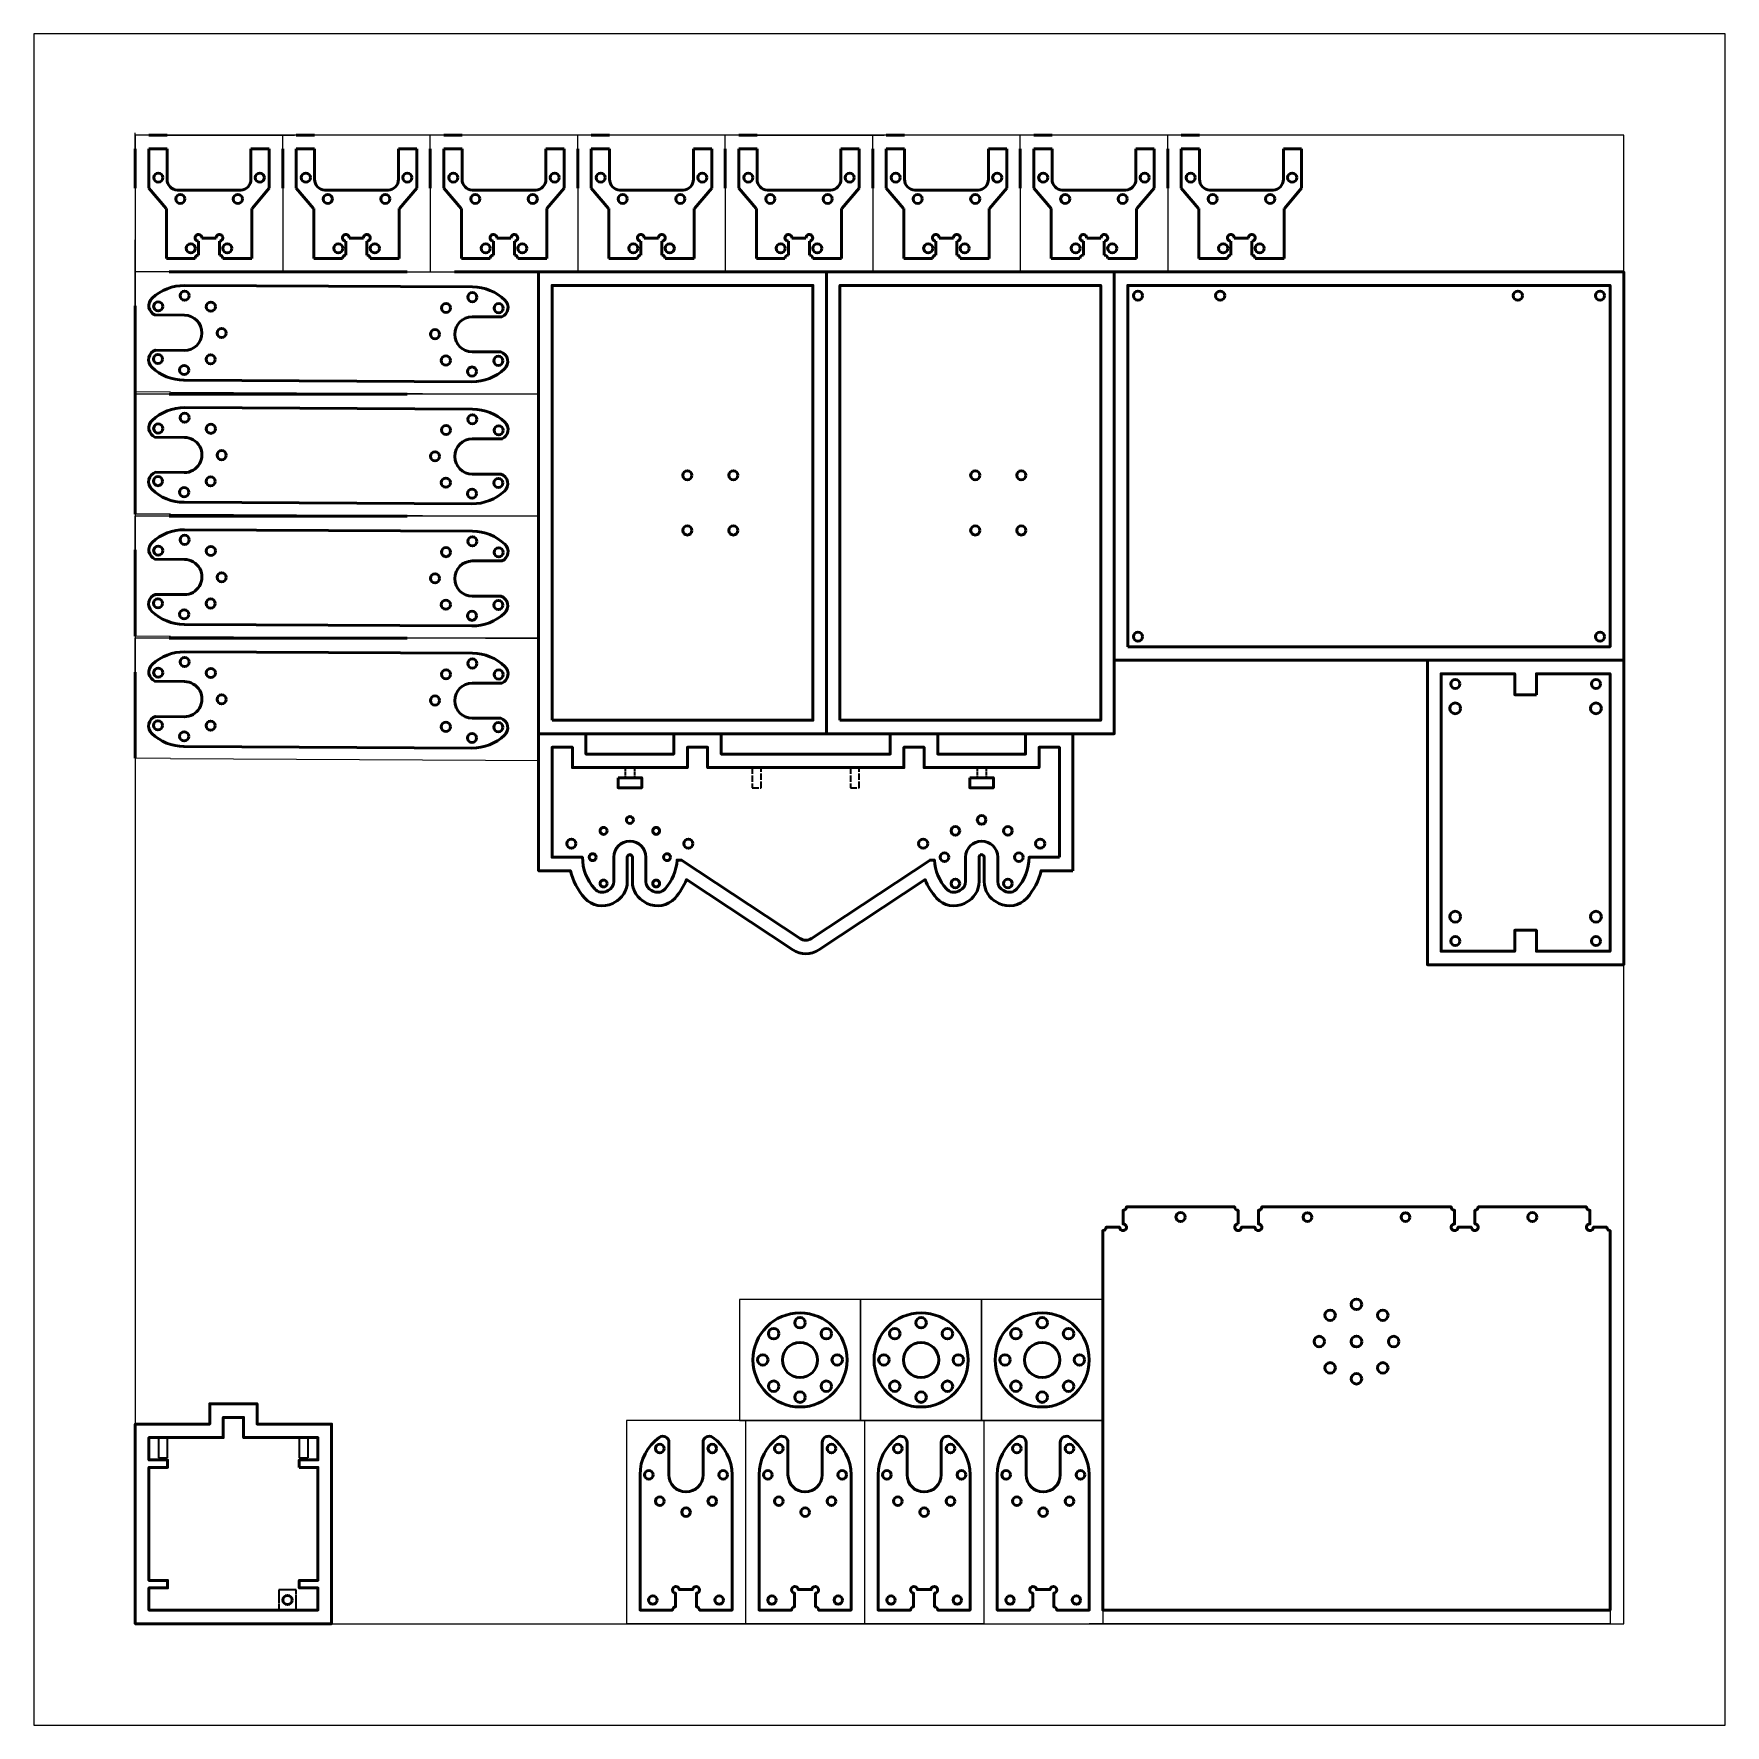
# Model space of a CAD drawing. Header units: millimetres. Extents: x 0 to 500, y 0 to 500.
import ezdxf

# ---------------------------------------------------------------- set-up
doc = ezdxf.new("R2010")
doc.units = ezdxf.units.MM
doc.linetypes.add('DASHED', pattern=[0.2068, 0.1655, -0.0413])
doc.layers.add('외형선(ISO)', color=7, linetype='Continuous', lineweight=50)
doc.layers.add('은선 (ISO)', color=7, linetype='DASHED', lineweight=35)

msp = doc.modelspace()

# ---------------------------------------------------------------- linework, layer by layer
for p, q in [((30, 466), (30, 470.71)), ((34, 470), (30, 470)), ((30, 466), (30, 470)), ((121.2, 470), (115.98, 470)), ((117.2, 466), (117.2, 470)), ((117.2, 466), (117.2, 470)), ((117.2, 466), (117.2, 470)), ((164.8, 470), (159.58, 470)), ((160.8, 466), (160.8, 470)), ((160.8, 466), (160.8, 470)), ((160.8, 466), (160.8, 470)), ((208.4, 470), (204.4, 470)), ((204.4, 466), (204.4, 470)), ((204.4, 466), (204.4, 470)), ((295.6, 470), (290.38, 470)), ((291.6, 466), (291.6, 470)), ((291.6, 466), (291.6, 470)), ((291.6, 466), (291.6, 470)), ((339.2, 470), (333.98, 470)), ((335.2, 466), (335.2, 470)), ((335.2, 466), (335.2, 470)), ((335.2, 466), (335.2, 470)), ((39.4, 470), (77.02, 470)), ((77.6, 470), (72.38, 470)), ((73.6, 466), (73.6, 470)), ((73.6, 466), (73.6, 470)), ((213.8, 470), (251.42, 470)), ((252, 470), (246.78, 470)), ((248, 466), (248, 470)), ((248, 466), (248, 470)), ((73.6, 454.4), (73.6, 429.6)), ((117.2, 454.4), (117.2, 429.6)), ((160.8, 454.4), (160.8, 429.6)), ((204.4, 454.4), (204.4, 429.6)), ((248, 454.4), (248, 429.6)), ((291.6, 454.4), (291.6, 429.6)), ((335.2, 454.4), (335.2, 429.6)), ((30, 419.6), (30, 439.13)), ((55.86, 429.6), (30, 429.6)), ((40, 429.6), (30, 429.6)), ((64.41, 429.6), (470, 429.6)), ((230.26, 429.6), (204.4, 429.6)), ((460, 429.6), (470, 429.6)), ((40.42, 394.07), (30, 394.13)), ((30, 383.5), (30, 393.5)), ((40, 393.5), (30, 393.5)), ((40.42, 394.07), (133.51, 393.58)), ((149.2, 393.5), (110.4, 393.5)), ((133.51, 393.58), (149.2, 393.5)), ((149.2, 357.41), (149.2, 393.5)), ((40.42, 357.97), (30, 358.03)), ((30, 347.41), (30, 357.41)), ((40, 357.41), (30, 357.41)), ((40.42, 357.97), (133.51, 357.49)), ((149.2, 357.41), (110.4, 357.41)), ((133.51, 357.49), (149.2, 357.41)), ((149.2, 321.31), (149.2, 357.41)), ((40.42, 321.88), (30, 321.93)), ((30, 311.31), (30, 321.31)), ((40, 321.31), (30, 321.31)), ((40.42, 321.88), (133.51, 321.39)), ((149.2, 321.31), (110.4, 321.31)), ((133.51, 321.39), (149.2, 321.31)), ((149.2, 285.21), (149.2, 321.31)), ((40.42, 285.78), (30, 285.83)), ((40.42, 285.78), (133.51, 285.29)), ((133.51, 285.29), (149.2, 285.21)), ((470, 30), (470, 153.2)), ((226.5, 125.87), (208.6, 125.87)), ((208.6, 125.87), (208.6, 107.97)), ((244.4, 125.87), (226.5, 125.87)), ((262.3, 125.87), (244.4, 125.87)), ((244.4, 125.87), (244.4, 107.97)), ((244.4, 107.97), (244.4, 125.87)), ((280.2, 125.87), (262.3, 125.87)), ((298.1, 125.87), (280.2, 125.87)), ((280.2, 125.87), (280.2, 107.97)), ((280.2, 107.97), (280.2, 125.87)), ((316, 125.87), (298.1, 125.87)), ((316, 107.97), (316, 125.87)), ((208.6, 107.97), (208.6, 90.07)), ((244.4, 107.97), (244.4, 90.07)), ((244.4, 90.07), (244.4, 107.97)), ((280.2, 107.97), (280.2, 90.07)), ((280.2, 90.07), (280.2, 107.97)), ((316, 90.07), (316, 107.97)), ((210.4, 90.07), (175.2, 90.07)), ((175.2, 90.07), (175.2, 34)), ((208.6, 90.07), (226.5, 90.07)), ((245.6, 90.07), (210.4, 90.07)), ((210.4, 90.07), (210.4, 34)), ((210.4, 90.07), (210.4, 30)), ((226.5, 90.07), (244.4, 90.07)), ((244.4, 90.07), (262.3, 90.07)), ((280.8, 90.07), (245.6, 90.07)), ((245.6, 90.07), (245.6, 34)), ((245.6, 90.07), (245.6, 30)), ((262.3, 90.07), (280.2, 90.07)), ((280.2, 90.07), (298.1, 90.07)), ((316, 90.07), (280.8, 90.07)), ((280.8, 90.07), (280.8, 34)), ((280.8, 90.07), (280.8, 30)), ((290.51, 90.07), (316, 90.07)), ((298.1, 90.07), (316, 90.07)), ((175.2, 34), (175.2, 30)), ((210.4, 34), (210.4, 30)), ((210.4, 34), (210.4, 30)), ((245.6, 34), (245.6, 30)), ((245.6, 34), (245.6, 30)), ((280.8, 30), (245.6, 30)), ((280.8, 34), (280.8, 30)), ((280.8, 34), (280.8, 30)), ((316, 30), (312, 30)), ((316, 34), (316, 30)), ((466, 30), (316, 30)), ((466, 34), (466, 30)), ((466, 30), (470, 30)), ((210.4, 30), (175.2, 30)), ((245.6, 30), (210.4, 30))]:
    msp.add_line(p, q)
for points in [[(0, 0), (500, 0), (500, 500), (0, 500)], [(30, 30), (470, 30), (470, 470), (30, 470)]]:
    msp.add_lwpolyline(points, close=True)
at = {"layer": '외형선(ISO)'}
for p, q in [((30, 466), (30, 454.4)), ((39.4, 470), (34, 470)), ((34, 466), (34, 454.4)), ((39.4, 466), (34, 466)), ((39.4, 457), (39.4, 466)), ((64.2, 466), (64.2, 457)), ((69.6, 466), (64.2, 466)), ((69.6, 454.4), (69.6, 466)), ((73.6, 454.4), (73.6, 466)), ((73.6, 466), (73.6, 454.4)), ((83, 470), (77.6, 470)), ((77.6, 466), (77.6, 454.4)), ((83, 466), (77.6, 466)), ((83, 457), (83, 466)), ((107.8, 466), (107.8, 457)), ((113.2, 466), (107.8, 466)), ((113.2, 454.4), (113.2, 466)), ((117.2, 454.4), (117.2, 466)), ((117.2, 466), (117.2, 454.4)), ((117.2, 454.4), (117.2, 466)), ((126.6, 470), (121.2, 470)), ((121.2, 466), (121.2, 454.4)), ((126.6, 466), (121.2, 466)), ((126.6, 457), (126.6, 466)), ((151.4, 466), (151.4, 457)), ((156.8, 466), (151.4, 466)), ((156.8, 454.4), (156.8, 466)), ((160.8, 454.4), (160.8, 466)), ((160.8, 454.4), (160.8, 466)), ((160.8, 466), (160.8, 454.4)), ((170.2, 470), (164.8, 470)), ((164.8, 466), (164.8, 454.4)), ((170.2, 466), (164.8, 466)), ((170.2, 457), (170.2, 466)), ((195, 466), (195, 457)), ((200.4, 466), (195, 466)), ((200.4, 454.4), (200.4, 466)), ((204.4, 466), (204.4, 454.4)), ((204.4, 454.4), (204.4, 466)), ((213.8, 470), (208.4, 470)), ((208.4, 466), (208.4, 454.4)), ((213.8, 466), (208.4, 466)), ((213.8, 457), (213.8, 466)), ((238.6, 466), (238.6, 457)), ((244, 466), (238.6, 466)), ((244, 454.4), (244, 466)), ((248, 454.4), (248, 466)), ((248, 466), (248, 454.4)), ((257.4, 470), (252, 470)), ((252, 466), (252, 454.4)), ((257.4, 466), (252, 466)), ((257.4, 457), (257.4, 466)), ((282.2, 466), (282.2, 457)), ((287.6, 466), (282.2, 466)), ((287.6, 454.4), (287.6, 466)), ((291.6, 454.4), (291.6, 466)), ((291.6, 454.4), (291.6, 466)), ((291.6, 466), (291.6, 454.4)), ((301, 470), (295.6, 470)), ((295.6, 466), (295.6, 454.4)), ((301, 466), (295.6, 466)), ((301, 457), (301, 466)), ((325.8, 466), (325.8, 457)), ((331.2, 466), (325.8, 466)), ((331.2, 454.4), (331.2, 466)), ((335.2, 454.4), (335.2, 466)), ((335.2, 454.4), (335.2, 466)), ((335.2, 466), (335.2, 454.4)), ((344.6, 470), (339.2, 470)), ((339.2, 466), (339.2, 454.4)), ((344.6, 466), (339.2, 466)), ((344.6, 457), (344.6, 466)), ((369.4, 466), (369.4, 457)), ((374.8, 466), (369.4, 466)), ((374.8, 454.4), (374.8, 466)), ((34, 454.4), (39.1, 448.4)), ((61.16, 453.8), (42.44, 453.8)), ((64.5, 448.4), (69.6, 454.4)), ((77.6, 454.4), (82.7, 448.4)), ((104.76, 453.8), (86.04, 453.8)), ((108.1, 448.4), (113.2, 454.4)), ((121.2, 454.4), (126.3, 448.4)), ((148.36, 453.8), (129.64, 453.8)), ((151.7, 448.4), (156.8, 454.4)), ((164.8, 454.4), (169.9, 448.4)), ((191.96, 453.8), (173.24, 453.8)), ((195.3, 448.4), (200.4, 454.4)), ((208.4, 454.4), (213.5, 448.4)), ((235.56, 453.8), (216.84, 453.8)), ((238.9, 448.4), (244, 454.4)), ((252, 454.4), (257.1, 448.4)), ((279.16, 453.8), (260.44, 453.8)), ((282.5, 448.4), (287.6, 454.4)), ((295.6, 454.4), (300.7, 448.4)), ((322.76, 453.8), (304.04, 453.8)), ((326.1, 448.4), (331.2, 454.4)), ((339.2, 454.4), (344.3, 448.4)), ((366.36, 453.8), (347.64, 453.8)), ((369.7, 448.4), (374.8, 454.4)), ((39.1, 448.4), (39.19, 448.4)), ((39.19, 448.4), (39.19, 433.6)), ((64.41, 448.4), (64.5, 448.4)), ((64.41, 433.6), (64.41, 448.4)), ((82.7, 448.4), (82.79, 448.4)), ((82.79, 448.4), (82.79, 433.6)), ((108.01, 448.4), (108.1, 448.4)), ((108.01, 433.6), (108.01, 448.4)), ((126.3, 448.4), (126.39, 448.4)), ((126.39, 448.4), (126.39, 433.6)), ((151.61, 448.4), (151.7, 448.4)), ((151.61, 433.6), (151.61, 448.4)), ((169.9, 448.4), (169.99, 448.4)), ((169.99, 448.4), (169.99, 433.6)), ((195.21, 448.4), (195.3, 448.4)), ((195.21, 433.6), (195.21, 448.4)), ((213.5, 448.4), (213.59, 448.4)), ((213.59, 448.4), (213.59, 433.6)), ((238.81, 448.4), (238.9, 448.4)), ((238.81, 433.6), (238.81, 448.4)), ((257.1, 448.4), (257.19, 448.4)), ((257.19, 448.4), (257.19, 433.6)), ((282.41, 448.4), (282.5, 448.4)), ((282.41, 433.6), (282.41, 448.4)), ((300.7, 448.4), (300.79, 448.4)), ((300.79, 448.4), (300.79, 433.6)), ((326.01, 448.4), (326.1, 448.4)), ((326.01, 433.6), (326.01, 448.4)), ((344.3, 448.4), (344.39, 448.4)), ((344.39, 448.4), (344.39, 433.6)), ((369.61, 448.4), (369.7, 448.4)), ((369.61, 433.6), (369.61, 448.4)), ((48.66, 434.6), (48.66, 438.7)), ((49.65, 439.6), (53.86, 439.6)), ((54.86, 438.7), (54.86, 434.6)), ((92.26, 434.6), (92.26, 438.7)), ((93.25, 439.6), (97.46, 439.6)), ((98.46, 438.7), (98.46, 434.6)), ((135.86, 434.6), (135.86, 438.7)), ((136.85, 439.6), (141.06, 439.6)), ((142.06, 438.7), (142.06, 434.6)), ((179.46, 434.6), (179.46, 438.7)), ((180.45, 439.6), (184.66, 439.6)), ((185.66, 438.7), (185.66, 434.6)), ((223.06, 434.6), (223.06, 438.7)), ((224.05, 439.6), (228.26, 439.6)), ((229.26, 438.7), (229.26, 434.6)), ((266.66, 434.6), (266.66, 438.7)), ((267.65, 439.6), (271.86, 439.6)), ((272.86, 438.7), (272.86, 434.6)), ((310.26, 434.6), (310.26, 438.7)), ((311.25, 439.6), (315.46, 439.6)), ((316.46, 438.7), (316.46, 434.6)), ((353.86, 434.6), (353.86, 438.7)), ((354.85, 439.6), (359.06, 439.6)), ((360.06, 438.7), (360.06, 434.6)), ((39.19, 433.6), (47.66, 433.6)), ((55.86, 433.6), (64.41, 433.6)), ((82.79, 433.6), (91.26, 433.6)), ((99.46, 433.6), (108.01, 433.6)), ((126.39, 433.6), (134.86, 433.6)), ((143.06, 433.6), (151.61, 433.6)), ((169.99, 433.6), (178.46, 433.6)), ((186.66, 433.6), (195.21, 433.6)), ((213.59, 433.6), (222.06, 433.6)), ((230.26, 433.6), (238.81, 433.6)), ((257.19, 433.6), (265.66, 433.6)), ((273.86, 433.6), (282.41, 433.6)), ((300.79, 433.6), (309.26, 433.6)), ((317.46, 433.6), (326.01, 433.6)), ((344.39, 433.6), (352.86, 433.6)), ((361.06, 433.6), (369.61, 433.6)), ((110.4, 429.6), (40, 429.6)), ((55.86, 429.6), (64.41, 429.6)), ((124.4, 429.6), (175.4, 429.6)), ((183.4, 429.6), (333, 429.6)), ((230.26, 429.6), (238.81, 429.6)), ((460, 429.6), (433.5, 429.6)), ((30, 419.6), (30, 369.2)), ((470, 408.6), (470, 414.6)), ((110.4, 393.5), (40, 393.5)), ((30, 383.5), (30, 358.03)), ((470, 372.6), (470, 378.6)), ((110.4, 357.41), (40, 357.41)), ((30, 347.41), (30, 321.93)), ((110.4, 321.31), (40, 321.31)), ((30, 311.31), (30, 285.83))]:
    msp.add_line(p, q, dxfattribs=at)
for points in [[(129.61, 405.96, -1), (129.61, 416.36), (138.37, 416.36, 0.539035), (139.27, 421.29, 0.191401), (129.68, 425.16), (44.58, 425.6, 0.191401), (34.95, 421.83, 0.539035), (35.8, 416.89), (44.56, 416.8, -1), (44.45, 406.4), (35.98, 406.49, 0.566484), (34.85, 401.47, 0.191401), (44.43, 397.6), (44.43, 397.6), (129.53, 397.15), (129.53, 397.16, 0.191401), (139.16, 400.92, 0.566484), (138.08, 405.96)], [(129.61, 369.86, -1), (129.61, 380.26), (138.37, 380.26, 0.539035), (139.27, 385.19, 0.191401), (129.68, 389.06), (44.58, 389.5, 0.191401), (34.95, 385.73, 0.539035), (35.8, 380.79), (44.56, 380.7, -1), (44.45, 370.3), (35.98, 370.39, 0.566484), (34.85, 365.37, 0.191401), (44.43, 361.5), (44.43, 361.5), (129.53, 361.06), (129.53, 361.06, 0.191401), (139.16, 364.83, 0.566484), (138.08, 369.86)], [(129.61, 333.76, -1), (129.61, 344.16), (138.37, 344.16, 0.539035), (139.27, 349.09, 0.191401), (129.68, 352.96), (44.58, 353.41, 0.191401), (34.95, 349.64, 0.539035), (35.8, 344.7), (44.56, 344.61, -1), (44.45, 334.21), (35.98, 334.29, 0.566484), (34.85, 329.27, 0.191401), (44.43, 325.41), (44.43, 325.4), (129.53, 324.96), (129.53, 324.96, 0.191401), (139.16, 328.73, 0.566484), (138.08, 333.76)], [(129.61, 297.66, -1), (129.61, 308.06), (138.37, 308.06, 0.539035), (139.27, 312.99, 0.191401), (129.68, 316.86), (44.58, 317.31, 0.191401), (34.95, 313.54, 0.539035), (35.8, 308.6), (44.56, 308.51, -1), (44.45, 298.11), (35.98, 298.2, 0.566484), (34.85, 293.18, 0.191401), (44.43, 289.31), (44.43, 289.31), (129.53, 288.86), (129.53, 288.86, 0.191401), (139.16, 292.63, 0.566484), (138.08, 297.66)], [(307.2, 252.6), (307.2, 293.1), (293.2, 293.1), (293.2, 287.1), (267.2, 287.1), (267.2, 293.1), (253.2, 293.1), (253.2, 287.1), (203.2, 287.1), (203.2, 293.1), (189.2, 293.1), (189.2, 287.1), (163.2, 287.1), (163.2, 293.1), (149.2, 293.1), (149.2, 252.6), (158.65, 252.6, 0.128399), (162.85, 244.53, 0.335935), (171.15, 242.95), (171.56, 243.16, 0.284941), (175.45, 249.43), (175.45, 256.6, -1), (176.95, 256.6), (176.95, 249.43, 0.284941), (180.84, 243.16), (181.25, 242.95, 0.335935), (189.55, 244.53, 0.08997), (192.94, 249.99), (224.34, 229.23, 0.300749), (232.06, 229.23), (263.46, 249.99, 0.08997), (266.85, 244.53, 0.335935), (275.15, 242.95), (275.56, 243.16, 0.284941), (279.45, 249.43), (279.45, 256.6, -1), (280.95, 256.6), (280.95, 249.43, 0.284941), (284.84, 243.16), (285.25, 242.95, 0.335935), (293.55, 244.53, 0.128399), (297.75, 252.6)], [(303.2, 256.6), (303.2, 289.1), (297.2, 289.1), (297.2, 283.1), (263.2, 283.1), (263.2, 289.1), (257.2, 289.1), (257.2, 283.1), (199.2, 283.1), (199.2, 289.1), (193.2, 289.1), (193.2, 283.1), (159.2, 283.1), (159.2, 289.1), (153.2, 289.1), (153.2, 256.6), (162.2, 256.6, 0.185819), (165.81, 247.21, 0.335935), (169.37, 246.54), (169.78, 246.74, 0.284941), (171.45, 249.43), (171.45, 256.6, -1), (180.95, 256.6), (180.95, 249.43, 0.284941), (182.62, 246.74), (183.03, 246.54, 0.335935), (186.59, 247.21, 0.170418), (190.18, 255.76), (191.46, 255.76), (226.55, 232.56, 0.300749), (229.85, 232.56), (264.94, 255.76), (266.22, 255.76, 0.170418), (269.81, 247.21, 0.335935), (273.37, 246.54), (273.78, 246.74, 0.284941), (275.45, 249.43), (275.45, 256.6, -1), (284.95, 256.6), (284.95, 249.43, 0.284941), (286.62, 246.74), (287.03, 246.54, 0.335935), (290.59, 247.21, 0.185819), (294.2, 256.6)], [(356, 148.2), (356, 152.2, -0.414214), (355, 153.2), (323, 153.2, -0.414214), (322, 152.2), (322, 148.2, -2.414214), (321, 147.2), (317, 147.2, -0.414214), (316, 146.2), (316, 34), (466, 34), (466, 146.2, -0.414214), (465, 147.2), (461, 147.2, -2.414214), (460, 148.2), (460, 152.2, -0.414214), (459, 153.2), (427, 153.2, -0.414214), (426, 152.2), (426, 148.2, -2.414214), (425, 147.2), (421, 147.2, -2.414214), (420, 148.2), (420, 152.2, -0.414214), (419, 153.2), (363, 153.2, -0.414214), (362, 152.2), (362, 148.2, -2.414214), (361, 147.2), (357, 147.2, -2.414214)], [(200.69, 85.07, 0.609722), (197.85, 83.61), (197.85, 74, -1), (187.75, 74), (187.75, 83.61, 0.609722), (184.91, 85.07, 0.242451), (179.2, 74), (179.2, 34), (188.8, 34, -0.38517), (189.7, 34.99), (189.7, 39.01, -2.108884), (190.79, 40.1), (194.81, 40.1, -2.108884), (195.9, 39.01), (195.9, 34.99, -0.38517), (196.8, 34), (206.4, 34), (206.4, 74, 0.242451)], [(235.89, 85.07, 0.609722), (233.05, 83.61), (233.05, 74, -1), (222.95, 74), (222.95, 83.61, 0.609722), (220.11, 85.07, 0.242451), (214.4, 74), (214.4, 34), (224, 34, -0.38517), (224.9, 34.99), (224.9, 39.01, -2.108884), (225.99, 40.1), (230.01, 40.1, -2.108884), (231.1, 39.01), (231.1, 34.99, -0.38517), (232, 34), (241.6, 34), (241.6, 74, 0.242451)], [(271.09, 85.07, 0.609722), (268.25, 83.61), (268.25, 74, -1), (258.15, 74), (258.15, 83.61, 0.609722), (255.31, 85.07, 0.242451), (249.6, 74), (249.6, 34), (259.2, 34, -0.38517), (260.1, 34.99), (260.1, 39.01, -2.108884), (261.19, 40.1), (265.21, 40.1, -2.108884), (266.3, 39.01), (266.3, 34.99, -0.38517), (267.2, 34), (276.8, 34), (276.8, 74, 0.242451)], [(306.29, 85.07, 0.609722), (303.45, 83.61), (303.45, 74, -1), (293.35, 74), (293.35, 83.61, 0.609722), (290.51, 85.07, 0.242451), (284.8, 74), (284.8, 34), (294.4, 34, -0.38517), (295.3, 34.99), (295.3, 39.01, -2.108884), (296.39, 40.1), (300.41, 40.1, -2.108884), (301.5, 39.01), (301.5, 34.99, -0.38517), (302.4, 34), (312, 34), (312, 74, 0.242451)]]:
    msp.add_lwpolyline(points, format="xyb", close=True, dxfattribs=at)
for points in [[(149.2, 293.1), (234.3, 293.1), (234.3, 429.6), (149.2, 429.6)], [(153.2, 297.1), (230.3, 297.1), (230.3, 425.6), (153.2, 425.6)], [(234.3, 293.1), (319.4, 293.1), (319.4, 429.6), (234.3, 429.6)], [(238.3, 297.1), (315.4, 297.1), (315.4, 425.6), (238.3, 425.6)], [(319.4, 314.8), (470, 314.8), (470, 429.6), (319.4, 429.6)], [(323.4, 318.8), (466, 318.8), (466, 425.6), (323.4, 425.6)], [(440.2, 314.8), (412, 314.8), (412, 224.8), (441.8, 224.8), (470, 224.8), (470, 314.8)], [(444.2, 304.6), (437.8, 304.6), (437.8, 310.8), (416, 310.8), (416, 228.8), (437.8, 228.8), (437.8, 235), (444.2, 235), (444.2, 228.8), (466, 228.8), (466, 310.8), (444.2, 310.8)], [(172.7, 280.1), (179.7, 280.1), (179.72, 277.14), (172.7, 277.1)], [(276.7, 280.1), (283.7, 280.1), (283.7, 277.1), (276.68, 277.14)], [(88, 80.22), (88, 89), (66, 89), (66, 95), (52, 95), (52, 89), (30, 89), (30, 74.43), (30, 38.78), (30, 30), (88, 30), (88, 44.57)], [(78.45, 76.22), (78.45, 78.43), (84, 78.43), (84, 85), (62, 85), (62, 91), (56, 91), (56, 85), (34, 85), (34, 78.43), (39.55, 78.43), (39.55, 76.22), (34, 76.22), (34, 42.77), (39.55, 42.77), (39.55, 40.57), (34, 40.57), (34, 34), (84, 34), (84, 40.57), (78.45, 40.57), (78.45, 42.77), (84, 42.77), (84, 76.22)]]:
    msp.add_lwpolyline(points, close=True, dxfattribs=at)
for centre, radius in [((36.8, 457.5), 1.35), ((66.8, 457.5), 1.35), ((80.4, 457.5), 1.35), ((110.4, 457.5), 1.35), ((124, 457.5), 1.35), ((154, 457.5), 1.35), ((167.6, 457.5), 1.35), ((197.6, 457.5), 1.35), ((211.2, 457.5), 1.35), ((241.2, 457.5), 1.35), ((254.8, 457.5), 1.35), ((284.8, 457.5), 1.35), ((298.4, 457.5), 1.35), ((328.4, 457.5), 1.35), ((342, 457.5), 1.35), ((372, 457.5), 1.35), ((43.3, 451.2), 1.35), ((60.3, 451.2), 1.35), ((86.9, 451.2), 1.35), ((103.9, 451.2), 1.35), ((130.5, 451.2), 1.35), ((147.5, 451.2), 1.35), ((174.1, 451.2), 1.35), ((191.1, 451.2), 1.35), ((217.7, 451.2), 1.35), ((234.7, 451.2), 1.35), ((261.3, 451.2), 1.35), ((278.3, 451.2), 1.35), ((304.9, 451.2), 1.35), ((321.9, 451.2), 1.35), ((348.5, 451.2), 1.35), ((365.5, 451.2), 1.35), ((46.4, 436.6), 1.35), ((57.2, 436.6), 1.35), ((90, 436.6), 1.35), ((100.8, 436.6), 1.35), ((133.6, 436.6), 1.35), ((144.4, 436.6), 1.35), ((177.2, 436.6), 1.35), ((188, 436.6), 1.35), ((220.8, 436.6), 1.35), ((231.6, 436.6), 1.35), ((264.4, 436.6), 1.35), ((275.2, 436.6), 1.35), ((308, 436.6), 1.35), ((318.8, 436.6), 1.35), ((351.6, 436.6), 1.35), ((362.4, 436.6), 1.35), ((36.77, 419.42), 1.35), ((44.57, 422.6), 1.35), ((52.33, 419.34), 1.35), ((121.87, 418.97), 1.35), ((129.66, 422.16), 1.35), ((137.43, 418.89), 1.35), ((326.4, 422.6), 1.35), ((350.7, 422.6), 1.35), ((438.7, 422.6), 1.35), ((463, 422.6), 1.35), ((55.51, 411.54), 1.35), ((118.61, 411.21), 1.35), ((36.69, 403.86), 1.35), ((52.25, 403.78), 1.35), ((44.45, 400.6), 1.35), ((121.79, 403.42), 1.35), ((129.55, 400.16), 1.35), ((137.34, 403.34), 1.35), ((44.57, 386.5), 1.35), ((129.66, 386.06), 1.35), ((36.77, 383.32), 1.35), ((52.33, 383.24), 1.35), ((121.87, 382.88), 1.35), ((137.43, 382.8), 1.35), ((55.51, 375.45), 1.35), ((118.61, 375.12), 1.35), ((193.2, 369.51), 1.35), ((206.8, 369.51), 1.35), ((278.3, 369.51), 1.35), ((291.9, 369.51), 1.35), ((36.69, 367.77), 1.35), ((44.45, 364.5), 1.35), ((52.25, 367.68), 1.35), ((121.79, 367.32), 1.35), ((129.55, 364.06), 1.35), ((137.34, 367.24), 1.35), ((44.57, 350.41), 1.35), ((129.66, 349.96), 1.35), ((193.2, 353.19), 1.35), ((206.8, 353.19), 1.35), ((278.3, 353.19), 1.35), ((291.9, 353.19), 1.35), ((36.77, 347.22), 1.35), ((52.33, 347.14), 1.35), ((121.87, 346.78), 1.35), ((137.43, 346.7), 1.35), ((55.51, 339.35), 1.35), ((118.61, 339.02), 1.35), ((36.69, 331.67), 1.35), ((52.25, 331.59), 1.35), ((121.79, 331.22), 1.35), ((137.34, 331.14), 1.35), ((44.45, 328.41), 1.35), ((129.55, 327.96), 1.35), ((326.4, 321.8), 1.35), ((463, 321.8), 1.35), ((44.57, 314.31), 1.35), ((129.66, 313.86), 1.35), ((36.77, 311.13), 1.35), ((52.33, 311.05), 1.35), ((121.87, 310.68), 1.35), ((137.43, 310.6), 1.35), ((420.2, 307.8), 1.35), ((461.8, 307.8), 1.35), ((55.51, 303.25), 1.35), ((118.61, 302.92), 1.35), ((420.2, 300.6), 1.6), ((461.8, 300.6), 1.6), ((36.69, 295.57), 1.35), ((52.25, 295.49), 1.35), ((121.79, 295.13), 1.35), ((137.34, 295.04), 1.35), ((44.45, 292.31), 1.35), ((129.55, 291.86), 1.35), ((168.42, 264.38), 1.03), ((176.2, 267.6), 1.03), ((183.98, 264.38), 1.03), ((272.42, 264.38), 1.28), ((280.2, 267.6), 1.28), ((287.98, 264.38), 1.28), ((158.9, 260.6), 1.35), ((193.5, 260.6), 1.35), ((262.9, 260.6), 1.35), ((297.5, 260.6), 1.35), ((165.2, 256.6), 1.03), ((187.2, 256.6), 1.03), ((269.2, 256.6), 1.28), ((291.2, 256.6), 1.28), ((272.42, 248.82), 1.28), ((287.98, 248.82), 1.28), ((168.42, 248.82), 1.03), ((183.98, 248.82), 1.03), ((420.2, 239), 1.6), ((461.8, 239), 1.6), ((420.2, 231.8), 1.35), ((461.8, 231.8), 1.35), ((339, 150.2), 1.35), ((376.5, 150.2), 1.3), ((405.5, 150.2), 1.3), ((443, 150.2), 1.35), ((391, 124.4), 1.55), ((226.5, 107.97), 13.9), ((226.5, 118.97), 1.55), ((262.3, 107.97), 13.9), ((262.3, 118.97), 1.55), ((298.1, 107.97), 13.9), ((298.1, 118.97), 1.55), ((383.22, 121.18), 1.55), ((398.78, 121.18), 1.55), ((218.72, 115.75), 1.55), ((234.28, 115.75), 1.55), ((254.52, 115.75), 1.55), ((270.08, 115.75), 1.55), ((290.32, 115.75), 1.55), ((305.88, 115.75), 1.55), ((391, 113.4), 1.6), ((226.5, 107.97), 5.2), ((262.3, 107.97), 5.2), ((298.1, 107.97), 5.2), ((380, 113.4), 1.55), ((402, 113.4), 1.55), ((215.5, 107.97), 1.55), ((237.5, 107.97), 1.55), ((251.3, 107.97), 1.55), ((273.3, 107.97), 1.55), ((287.1, 107.97), 1.55), ((309.1, 107.97), 1.55), ((383.22, 105.62), 1.55), ((398.78, 105.62), 1.55), ((218.72, 100.2), 1.55), ((234.28, 100.2), 1.55), ((254.52, 100.2), 1.55), ((270.08, 100.2), 1.55), ((290.32, 100.2), 1.55), ((305.88, 100.2), 1.55), ((391, 102.4), 1.55), ((226.5, 96.97), 1.55), ((262.3, 96.97), 1.55), ((298.1, 96.97), 1.55), ((185.02, 81.78), 1.28), ((200.58, 81.78), 1.28), ((220.22, 81.78), 1.28), ((235.78, 81.78), 1.28), ((255.42, 81.78), 1.28), ((270.98, 81.78), 1.28), ((290.62, 81.78), 1.28), ((306.18, 81.78), 1.28), ((181.8, 74), 1.28), ((203.8, 74), 1.28), ((217, 74), 1.28), ((239, 74), 1.28), ((252.2, 74), 1.28), ((274.2, 74), 1.28), ((287.4, 74), 1.28), ((309.4, 74), 1.28), ((185.02, 66.22), 1.28), ((200.58, 66.22), 1.28), ((220.22, 66.22), 1.28), ((235.78, 66.22), 1.28), ((255.42, 66.22), 1.28), ((270.98, 66.22), 1.28), ((290.62, 66.22), 1.28), ((306.18, 66.22), 1.28), ((192.8, 63), 1.28), ((228, 63), 1.28), ((263.2, 63), 1.28), ((298.4, 63), 1.28), ((75, 37), 1.35), ((183, 37), 1.25), ((202.6, 37), 1.25), ((218.2, 37), 1.25), ((237.8, 37), 1.25), ((253.4, 37), 1.25), ((273, 37), 1.25), ((288.6, 37), 1.25), ((308.2, 37), 1.25)]:
    msp.add_circle(centre, radius, dxfattribs=at)
for centre, radius, start, end in [((42.6, 457), 3.2, 180, 267.1911), ((61, 457), 3.2, 272.8089, 0), ((86.2, 457), 3.2, 180, 267.1911), ((104.6, 457), 3.2, 272.8089, 0), ((129.8, 457), 3.2, 180, 267.1911), ((148.2, 457), 3.2, 272.8089, 0), ((173.4, 457), 3.2, 180, 267.1911), ((191.8, 457), 3.2, 272.8089, 0), ((217, 457), 3.2, 180, 267.1911), ((235.4, 457), 3.2, 272.8089, 0), ((260.6, 457), 3.2, 180, 267.1911), ((279, 457), 3.2, 272.8089, 0), ((304.2, 457), 3.2, 180, 267.1911), ((322.6, 457), 3.2, 272.8089, 0), ((347.8, 457), 3.2, 180, 267.1911), ((366.2, 457), 3.2, 272.8089, 0), ((48.66, 439.7), 1, 354.2608, 270), ((54.86, 439.7), 1, 270, 185.7392), ((92.26, 439.7), 1, 354.2608, 270), ((98.46, 439.7), 1, 270, 185.7392), ((135.86, 439.7), 1, 354.2608, 270), ((142.06, 439.7), 1, 270, 185.7392), ((179.46, 439.7), 1, 354.2608, 270), ((185.66, 439.7), 1, 270, 185.7392), ((223.06, 439.7), 1, 354.2608, 270), ((229.26, 439.7), 1, 270, 185.7392), ((266.66, 439.7), 1, 354.2608, 270), ((272.86, 439.7), 1, 270, 185.7392), ((310.26, 439.7), 1, 354.2608, 270), ((316.46, 439.7), 1, 270, 185.7392), ((353.86, 439.7), 1, 354.2608, 270), ((360.06, 439.7), 1, 270, 185.7392), ((48.66, 433.6), 1, 90, 180), ((54.86, 433.6), 1, 0, 90), ((92.26, 433.6), 1, 90, 180), ((98.46, 433.6), 1, 0, 90), ((135.86, 433.6), 1, 90, 180), ((142.06, 433.6), 1, 0, 90), ((179.46, 433.6), 1, 90, 180), ((185.66, 433.6), 1, 0, 90), ((223.06, 433.6), 1, 90, 180), ((229.26, 433.6), 1, 0, 90), ((266.66, 433.6), 1, 90, 180), ((272.86, 433.6), 1, 0, 90), ((310.26, 433.6), 1, 90, 180), ((316.46, 433.6), 1, 0, 90), ((353.86, 433.6), 1, 90, 180), ((360.06, 433.6), 1, 0, 90)]:
    msp.add_arc(centre, radius, start, end, dxfattribs=at)
at = {"layer": '은선 (ISO)', "ltscale": 5.711227}
for p, q in [((174.85, 283.1), (174.85, 280.1)), ((177.55, 283.1), (177.55, 280.1)), ((278.85, 283.1), (278.85, 280.1)), ((281.55, 283.1), (281.55, 280.1))]:
    msp.add_line(p, q, dxfattribs=at)
at = {"layer": '은선 (ISO)', "ltscale": 11.422553}
for points in [[(212.4, 283.1), (212.4, 277.1), (215, 277.1), (215, 283.1)], [(241.4, 283.1), (241.4, 277.1), (244, 277.1), (244, 283.1)]]:
    msp.add_lwpolyline(points, dxfattribs=at)
at = {"layer": '은선 (ISO)', "ltscale": 0.024243}
msp.add_lwpolyline([(174.85, 277.11), (174.85, 277.1), (177.55, 277.1), (177.55, 277.13)], dxfattribs=at)
at = {"layer": '은선 (ISO)', "ltscale": 0.054813}
msp.add_lwpolyline([(278.85, 277.13), (278.85, 277.1), (281.55, 277.1), (281.55, 277.11)], dxfattribs=at)
at = {"layer": '은선 (ISO)'}
for points in [[(36.85, 85), (36.85, 79), (39.55, 79), (39.55, 85)], [(78.45, 85), (78.45, 79), (81.15, 79), (81.15, 85)], [(77.6, 34), (77.6, 40), (72.4, 40), (72.4, 34)]]:
    msp.add_lwpolyline(points, dxfattribs=at)

doc.saveas('drawing.dxf')
